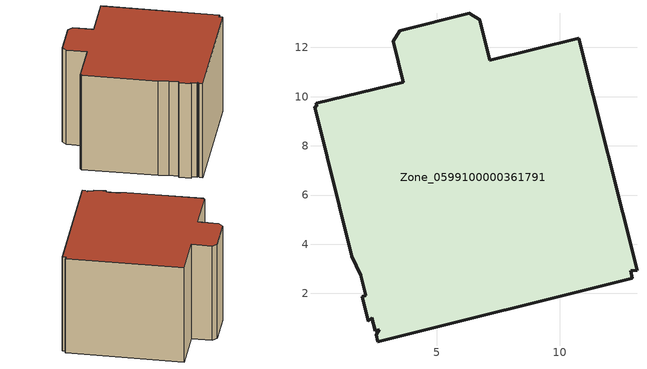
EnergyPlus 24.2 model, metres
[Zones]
Zone_0599100000361791
 floor ground (C_G): 0.1,9.73 3.65,10.59 3.23,12.26 3.5,12.69 6.33,13.38 6.74,13.14 7.15,11.48 10.79,12.39 13.14,2.95 12.88,2.93 12.96,2.62 2.61,0.04 2.54,0.31 2.66,0.51 2.5,0.48 2.36,1.01 2.21,0.88 1.97,1.87 2.12,1.92 1.91,2.74 1.55,3.51 0.03,9.58 0.13,9.6 z0
 wall outside (C_F): 7.15,11.48 6.74,13.14 6.33,13.38 3.5,12.69 3.23,12.26 3.65,10.59 0.1,9.73 0.13,9.6 0.03,9.58 1.55,3.51 1.91,2.74 2.12,1.92 1.97,1.87 2.21,0.88 2.36,1.01 2.5,0.48 2.66,0.51 2.54,0.31 2.61,0.04 12.96,2.62 12.88,2.93 13.14,2.95 10.79,12.39 7.15,11.48 z0:8.84
 roof outside (C_R): 3.65,10.59 0.1,9.73 0.13,9.6 0.03,9.58 1.55,3.51 1.91,2.74 2.12,1.92 1.97,1.87 2.21,0.88 2.36,1.01 2.5,0.48 2.66,0.51 2.54,0.31 2.61,0.04 12.96,2.62 12.88,2.93 13.14,2.95 10.79,12.39 7.15,11.48 6.74,13.14 6.33,13.38 3.5,12.69 3.23,12.26 z8.84
[BUILDING]
Pand.0599100000361791: North Axis=0; Terrain=City; Loads Convergence Tolerance Value=0.04; Temperature Convergence Tolerance Value=0.4; Solar Distribution=FullExterior; Maximum Number of Warmup Days=25; Minimum Number of Warmup Days=1
[Site:Location]
Rotterdam.The.Hague.AP_ZH_NLD Design_Conditions: Latitude=51.96; Longitude=4.45; Time Zone=1; Elevation=-4.5
[SITE:GROUNDTEMPERATURE:BUILDINGSURFACE]
18, 18, 18, 18, 18, 18, 18, 18, 18, 18, 18, 18
[MATERIAL] Thermal Absorptance=0.9; Solar Absorptance=0.7; Visible Absorptance=0.7
Name | Roughness | Thickness | Conductivity | Density | Specific Heat
G.D.1992-2005 | MediumSmooth | 0.15 | 0.06 | 540 | 1210
F.D.1992-2005 | Rough | 0.3 | 0.12 | 1920 | 840
R.D.1992-2005 | MediumRough | 0.2 | 0.08 | 1500 | 1000
[CONSTRUCTION]
C_G: G.D.1992-2005
C_F: F.D.1992-2005
C_R: R.D.1992-2005
[ZONE]
Zone_0599100000361791: Type=1; Multiplier=1; Ceiling Height=Autocalculate; Volume=Autocalculate; Floor Area=autocalculate; Part of Total Floor Area=Yes
[ZONEINFILTRATION:DESIGNFLOWRATE]
Infil_Zone_0599100000361791: Zone or ZoneList or Space or SpaceList=Zone_0599100000361791; Schedule=AlwaysOn; Design Flow Rate Calculation Method=Flow/Area; Flow Rate per Floor Area=0.0021; Constant Term Coefficient=1; Temperature Term Coefficient=0; Velocity Term Coefficient=0; Velocity Squared Term Coefficient=0
[HVACTEMPLATE:ZONE:IDEALLOADSAIRSYSTEM]
Zone_0599100000361791: Maximum Heating Supply Air Temperature=50; Minimum Cooling Supply Air Temperature=13; Maximum Heating Supply Air Humidity Ratio=0.0156; Minimum Cooling Supply Air Humidity Ratio=0.0077; Heating Limit=NoLimit; Cooling Limit=NoLimit; Dehumidification Control Type=ConstantSensibleHeatRatio; Cooling Sensible Heat Ratio=0.7; Dehumidification Setpoint=60; Humidification Control Type=None; Humidification Setpoint=30; Outdoor Air Method=None; Outdoor Air Flow Rate per Person=0.00944; Outdoor Air Flow Rate per Zone Floor Area=0; Outdoor Air Flow Rate per Zone=0; Demand Controlled Ventilation Type=None; Outdoor Air Economizer Type=NoEconomizer; Heat Recovery Type=None; Sensible Heat Recovery Effectiveness=0.7; Latent Heat Recovery Effectiveness=0.65
[ZONECONTROL:THERMOSTAT]
ThermostatControl_Zone_0599100000361791: Zone or ZoneList=Zone_0599100000361791; Control Type Schedule=DualSetpointControlType; Control 1=Thermostat_Zone_0599100000361791; Temperature Difference Between Cutout And Setpoint=0
[THERMOSTATSETPOINT:DUALSETPOINT]
Thermostat_Zone_0599100000361791: Heating Setpoint Temperature Schedule=HeatingSetpoint_Zone_0599100000361791; Cooling Setpoint Temperature Schedule=CoolingSetpoint_Zone_0599100000361791
[SCHEDULE:COMPACT]
HeatingSetpoint_Zone_0599100000361791: Through: 12/31, For: AllDays, Until: 24:00, 21
CoolingSetpoint_Zone_0599100000361791: Through: 12/31, For: AllDays, Until: 24:00, 24
DualSetpointControlType: Through: 12/31, For: AllDays, Until: 24:00, 4
AlwaysOn: Through: 12/31, For: AllDays, Until: 24:00, 1
